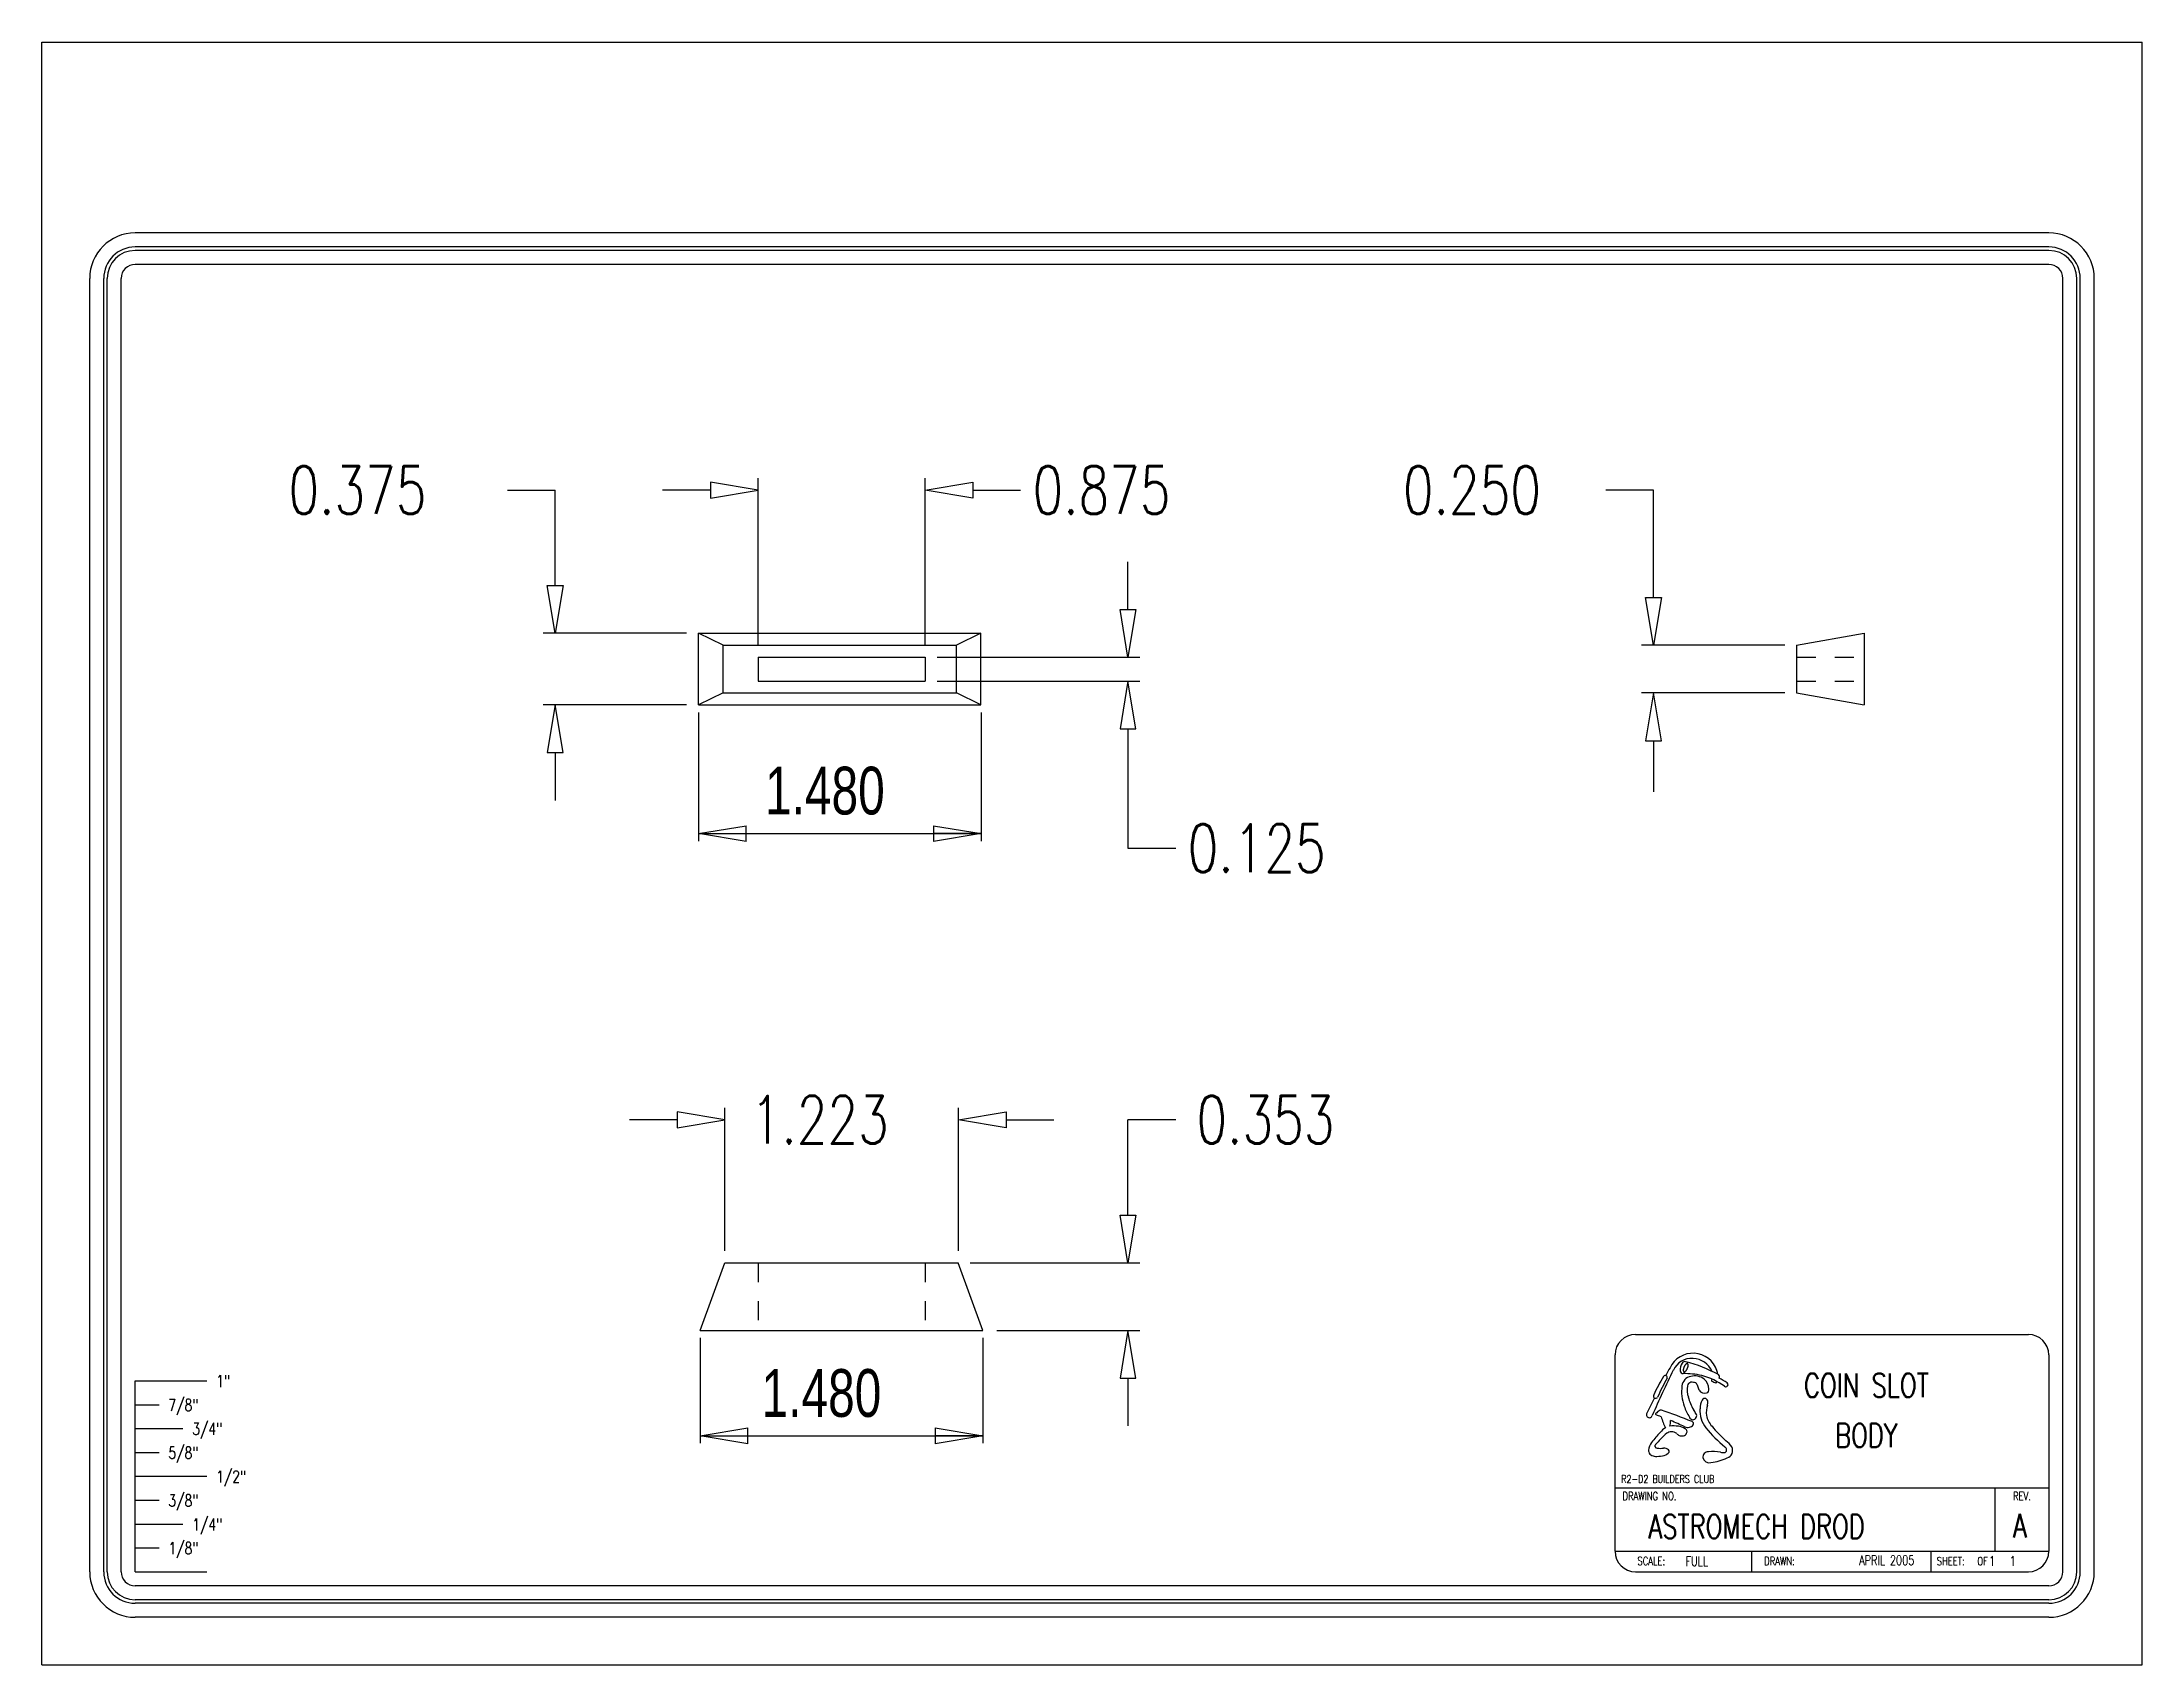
# Model space of a CAD drawing. Extents: x 0 to 11, y 0 to 8.5.
import ezdxf

# ---------------------------------------------------------------- set-up
doc = ezdxf.new("R2010")
doc.units = 0
doc.header["$PDSIZE"] = -1
doc.linetypes.add('SLDHIDDEN0', pattern=[0.075, 0.05, -0.025])
doc.layers.get('0').update_dxf_attribs({"linetype": 'CONTINUOUS'})
doc.layers.get('DEFPOINTS').update_dxf_attribs({"linetype": 'CONTINUOUS'})
for name, color, linetype in [('BODY_-_COIN_SLOT', 178, 'CONTINUOUS'), ('DIMENSIONS', 1, 'CONTINUOUS'), ('FORM', 5, 'CONTINUOUS')]:
    doc.layers.add(name, color=color, linetype=linetype)
doc.styles.add('SLDTEXTSTYLE0', font='txt', dxfattribs={"width": 0.75})
doc.styles.add('SLDTEXTSTYLE1', font='SIMPLEX', dxfattribs={"width": 0.75})
doc.dimstyles.new('SLDDIMSTYLE0', dxfattribs={"dimtxt": 0.25, "dimasz": 0.25, "dimexe": 0.03937, "dimexo": 0.0625, "dimgap": 0.0625, "dimtad": 2, "dimdec": 3, "dimzin": 4, "dimtxsty": 'STANDARD', "dimblk1": 'CLOSED', "dimblk2": 'CLOSED', "dimsah": 1, "dimcen": 0.09, "dimclrd": 5, "dimclre": 5, "dimclrt": 5, "dimazin": 3, "dimtfac": 1, "dimtdec": 4, "dimtofl": 0, "dimtmove": 0, "dimatfit": 3, "dimtolj": 1, "dimtzin": 12})

# ---------------------------------------------------------------- blocks, each defined once
blk = doc.blocks.new('_CLOSED')
at = {"color": 0, "linetype": 'BYBLOCK'}
for p, q in [((-1, 0.166667), (0, 0)), ((-1, 0.166667), (-1, -0.166667)), ((0, 0), (-1, -0.166667)), ((0, 0), (-1, 0))]:
    blk.add_line(p, q, dxfattribs=at)
blk = doc.blocks.new('*D0')
at = {"layer": 'DEFPOINTS'}
for p in [(3.439, 5.028), (4.919, 5.028)]:
    blk.add_point(p, dxfattribs=at)
at = {"layer": 'FORM'}
for p, q in [((3.439, 4.989), (3.439, 4.315)), ((4.919, 4.989), (4.919, 4.315)), ((3.439, 4.354), (4.919, 4.354))]:
    blk.add_line(p, q, dxfattribs=at)
at = {"xscale": 0.25, "yscale": 0.25}
for p, rotation in [((3.439, 4.354), 180), ((4.919, 4.354), 360)]:
    blk.add_blockref('_CLOSED', p, dxfattribs=dict(at, rotation=rotation))
at = {"layer": 'FORM', "insert": (3.787, 4.451), "char_height": 0.25, "attachment_point": 7, "style": 'SLDTEXTSTYLE0'}
blk.add_mtext('1.480', dxfattribs=at)
blk = doc.blocks.new('*D2')
at = {"layer": 'DEFPOINTS'}
for p in [(3.448, 1.753), (4.928, 1.753)]:
    blk.add_point(p, dxfattribs=at)
at = {"layer": 'FORM'}
for p, q in [((3.448, 1.713), (3.448, 1.161)), ((4.928, 1.713), (4.928, 1.161)), ((3.448, 1.2), (4.928, 1.2))]:
    blk.add_line(p, q, dxfattribs=at)
at = {"xscale": 0.25, "yscale": 0.25}
for p, rotation in [((3.448, 1.2), 180), ((4.928, 1.2), 360)]:
    blk.add_blockref('_CLOSED', p, dxfattribs=dict(at, rotation=rotation))
at = {"layer": 'FORM', "insert": (3.769, 1.296), "char_height": 0.25, "attachment_point": 7, "style": 'SLDTEXTSTYLE0'}
blk.add_mtext('1.480', dxfattribs=at)

msp = doc.modelspace()

# ---------------------------------------------------------------- linework, layer by layer
at = {"color": 178, "linetype": 'CONTINUOUS'}
for p, q in [((0, 0), (0, 8.5)), ((0, 8.5), (11, 8.5)), ((11, 0), (11, 8.5)), ((0.4881, 0.4881), (0.4881, 1.4881)), ((0.4881, 1.4881), (0.8631, 1.4881)), ((0.4881, 1.3631), (0.6131, 1.3631)), ((0.4881, 1.2381), (0.7381, 1.2381)), ((0.4881, 1.1131), (0.6131, 1.1131)), ((0.4881, 0.9881), (0.8631, 0.9881)), ((0.4881, 0.8631), (0.6131, 0.8631)), ((0.4881, 0.7381), (0.7381, 0.7381)), ((0.4881, 0.6131), (0.6131, 0.6131)), ((0.4881, 0.4881), (0.8631, 0.4881)), ((0, 0), (11, 0))]:
    msp.add_line(p, q, dxfattribs=at)
at = {"layer": 'BODY_-_COIN_SLOT'}
for p, q in [((3.4385, 5.4031), (4.9185, 5.4031)), ((3.4385, 5.0281), (3.4385, 5.4031)), ((3.5675, 5.3406), (3.4385, 5.4031)), ((4.9185, 5.4031), (4.7895, 5.3406)), ((4.9185, 5.0281), (4.9185, 5.4031)), ((9.191, 5.3406), (9.544, 5.4031)), ((9.544, 5.4031), (9.544, 5.0281)), ((3.5675, 5.3406), (4.7895, 5.3406)), ((3.5675, 5.0906), (3.5675, 5.3406)), ((4.7895, 5.0906), (4.7895, 5.3406)), ((9.191, 5.3406), (9.191, 5.0906)), ((3.751, 5.2781), (4.626, 5.2781)), ((3.751, 5.2781), (3.751, 5.1531)), ((4.626, 5.2781), (4.626, 5.1531)), ((3.5675, 5.0906), (3.4385, 5.0281)), ((3.5675, 5.0906), (4.7895, 5.0906)), ((3.751, 5.1531), (4.626, 5.1531)), ((4.9185, 5.0281), (4.7895, 5.0906)), ((9.191, 5.0906), (9.544, 5.0281)), ((3.4385, 5.0281), (4.9185, 5.0281)), ((3.448, 1.7527), (3.577, 2.1057)), ((3.577, 2.1057), (4.799, 2.1057)), ((4.928, 1.7527), (4.799, 2.1057)), ((3.448, 1.7527), (4.928, 1.7527))]:
    msp.add_line(p, q, dxfattribs=at)
at = {"layer": 'BODY_-_COIN_SLOT', "linetype": 'SLDHIDDEN0'}
for p, q in [((9.191, 5.2781), (9.544, 5.2781)), ((9.191, 5.1531), (9.544, 5.1531)), ((3.751, 2.1057), (3.751, 1.7527)), ((4.626, 2.1057), (4.626, 1.7527))]:
    msp.add_line(p, q, dxfattribs=at)
at = {"layer": 'DIMENSIONS'}
for p, q in [((3.501, 6.1948), (3.501, 6.1114)), ((3.751, 6.1531), (3.501, 6.1948)), ((3.751, 5.3406), (3.751, 6.2156)), ((4.626, 5.3406), (4.626, 6.2156)), ((4.626, 6.1531), (4.876, 6.1948)), ((4.876, 6.1948), (4.876, 6.1114)), ((2.4385, 6.1531), (2.6885, 6.1531)), ((2.6885, 5.6531), (2.6885, 6.1531)), ((3.501, 6.1531), (3.251, 6.1531)), ((3.501, 6.1114), (3.751, 6.1531)), ((4.876, 6.1114), (4.626, 6.1531)), ((4.876, 6.1531), (5.126, 6.1531)), ((8.441, 6.1531), (8.191, 6.1531)), ((8.441, 5.5906), (8.441, 6.1531)), ((5.6885, 5.5281), (5.6885, 5.7781)), ((2.6469, 5.6531), (2.7302, 5.6531)), ((2.6885, 5.4031), (2.6469, 5.6531)), ((2.7302, 5.6531), (2.6885, 5.4031)), ((5.6469, 5.5281), (5.7302, 5.5281)), ((5.6885, 5.2781), (5.6469, 5.5281)), ((5.7302, 5.5281), (5.6885, 5.2781)), ((8.3993, 5.5906), (8.4826, 5.5906)), ((8.441, 5.3406), (8.3993, 5.5906)), ((8.4826, 5.5906), (8.441, 5.3406)), ((3.376, 5.4031), (2.626, 5.4031)), ((9.1285, 5.3406), (8.3785, 5.3406)), ((4.6885, 5.2781), (5.751, 5.2781)), ((4.6885, 5.1531), (5.751, 5.1531)), ((5.6885, 5.1531), (5.6469, 4.9031)), ((5.7302, 4.9031), (5.6885, 5.1531)), ((9.1285, 5.0906), (8.3785, 5.0906)), ((8.441, 5.0906), (8.3993, 4.8406)), ((8.4826, 4.8406), (8.441, 5.0906)), ((3.376, 5.0281), (2.626, 5.0281)), ((2.6885, 5.0281), (2.6469, 4.7781)), ((2.7302, 4.7781), (2.6885, 5.0281)), ((5.6469, 4.9031), (5.7302, 4.9031)), ((5.6885, 4.9031), (5.6885, 4.2781)), ((8.3993, 4.8406), (8.4826, 4.8406)), ((8.441, 4.8406), (8.441, 4.5728)), ((2.6469, 4.7781), (2.7302, 4.7781)), ((2.6885, 4.7781), (2.6885, 4.5281)), ((5.6885, 4.2781), (5.9385, 4.2781)), ((3.327, 2.8973), (3.327, 2.814)), ((3.577, 2.8557), (3.327, 2.8973)), ((3.577, 2.1682), (3.577, 2.9182)), ((4.8, 2.1682), (4.8, 2.9182)), ((4.8, 2.8557), (5.05, 2.8973)), ((5.05, 2.8973), (5.05, 2.814)), ((3.327, 2.8557), (3.077, 2.8557)), ((3.327, 2.814), (3.577, 2.8557)), ((5.05, 2.814), (4.8, 2.8557)), ((5.05, 2.8557), (5.3, 2.8557)), ((5.6885, 2.3557), (5.6885, 2.8557)), ((5.9385, 2.8557), (5.6885, 2.8557)), ((5.6469, 2.3557), (5.7302, 2.3557)), ((5.6885, 2.1057), (5.6469, 2.3557)), ((5.7302, 2.3557), (5.6885, 2.1057)), ((4.8625, 2.1057), (5.751, 2.1057)), ((5.001, 1.7527), (5.751, 1.7527)), ((5.6885, 1.7527), (5.6469, 1.5027)), ((5.7302, 1.5027), (5.6885, 1.7527)), ((5.6469, 1.5027), (5.7302, 1.5027)), ((5.6885, 1.5027), (5.6885, 1.2527))]:
    msp.add_line(p, q, dxfattribs=at)
at = {"layer": 'FORM'}
for p, q in [((10.5119, 7.5), (0.4881, 7.5)), ((10.5119, 7.4267), (0.4881, 7.4267)), ((10.5119, 7.4084), (0.4881, 7.4084)), ((0.25, 0.4881), (0.25, 7.2619)), ((0.3233, 0.4881), (0.3233, 7.2619)), ((0.3416, 0.4881), (0.3416, 7.2619)), ((0.4148, 0.4881), (0.4148, 7.2619)), ((10.5119, 7.3352), (0.4881, 7.3352)), ((10.5852, 0.4881), (10.5852, 7.2619)), ((10.6584, 0.4881), (10.6584, 7.2619)), ((10.6767, 0.4881), (10.6767, 7.2619)), ((10.75, 0.4881), (10.75, 7.2619)), ((10.5119, 0.4148), (0.4881, 0.4148)), ((10.5119, 0.3416), (0.4881, 0.3416)), ((10.5119, 0.3233), (0.4881, 0.3233)), ((10.5119, 0.25), (0.4881, 0.25))]:
    msp.add_line(p, q, dxfattribs=at)
at = {"layer": 'FORM', "linetype": 'CONTINUOUS'}
for p, q in [((8.3468, 1.7314), (10.4047, 1.7314)), ((8.2396, 0.5953), (8.2396, 1.6242)), ((10.5119, 1.6242), (10.5119, 0.5953)), ((8.2396, 0.9275), (10.5119, 0.9275)), ((10.2287, 0.9275), (10.2287, 0.5953)), ((8.2396, 0.5953), (10.5119, 0.5953)), ((8.9539, 0.5953), (8.9539, 0.4881)), ((9.8931, 0.594), (9.8931, 0.4868)), ((8.3468, 0.4881), (10.4047, 0.4881))]:
    msp.add_line(p, q, dxfattribs=at)
at = {"layer": 'FORM', "color": 1}
for p, q in [((8.5972, 1.5467), (8.5971, 1.5458)), ((8.5971, 1.5458), (8.5971, 1.5449)), ((8.5971, 1.5449), (8.5971, 1.544)), ((8.5971, 1.544), (8.5971, 1.5432)), ((8.5971, 1.5432), (8.5972, 1.5424)), ((8.5973, 1.5476), (8.5972, 1.5467)), ((8.5972, 1.5424), (8.5973, 1.5416)), ((8.5974, 1.5486), (8.5973, 1.5476)), ((8.5973, 1.5416), (8.5974, 1.5409)), ((8.5976, 1.5496), (8.5974, 1.5486)), ((8.5974, 1.5409), (8.5975, 1.5402)), ((8.5975, 1.5402), (8.5977, 1.5396)), ((8.5978, 1.5506), (8.5976, 1.5496)), ((8.598, 1.5516), (8.5978, 1.5506)), ((8.5983, 1.5527), (8.598, 1.5516)), ((8.5985, 1.5537), (8.5983, 1.5527)), ((8.5988, 1.5548), (8.5985, 1.5537)), ((8.5991, 1.5558), (8.5988, 1.5548)), ((8.5995, 1.5569), (8.5991, 1.5558)), ((8.5999, 1.558), (8.5995, 1.5569)), ((8.6003, 1.559), (8.5999, 1.558)), ((8.6007, 1.5601), (8.6003, 1.559)), ((8.6012, 1.5612), (8.6007, 1.5601)), ((8.6016, 1.5622), (8.6012, 1.5612)), ((8.6021, 1.5632), (8.6016, 1.5622)), ((8.6027, 1.5642), (8.6021, 1.5632)), ((8.6032, 1.5653), (8.6027, 1.5642)), ((8.6037, 1.5662), (8.6032, 1.5653)), ((8.6043, 1.5672), (8.6037, 1.5662)), ((8.6049, 1.5681), (8.6043, 1.5672)), ((8.6054, 1.5691), (8.6049, 1.5681)), ((8.606, 1.5699), (8.6054, 1.5691)), ((8.6066, 1.5708), (8.606, 1.5699)), ((8.6073, 1.5716), (8.6066, 1.5708)), ((8.6079, 1.5724), (8.6073, 1.5716)), ((8.6085, 1.5731), (8.6079, 1.5724)), ((8.6091, 1.5738), (8.6085, 1.5731)), ((8.6098, 1.5745), (8.6091, 1.5738)), ((8.6096, 1.5394), (8.6102, 1.54)), ((8.6104, 1.5752), (8.6098, 1.5745)), ((8.6102, 1.54), (8.6108, 1.5407)), ((8.611, 1.5757), (8.6104, 1.5752)), ((8.6108, 1.5407), (8.6115, 1.5414)), ((8.6117, 1.5763), (8.611, 1.5757)), ((8.6115, 1.5414), (8.6121, 1.5422)), ((8.6123, 1.5768), (8.6117, 1.5763)), ((8.6121, 1.5422), (8.6127, 1.543)), ((8.6129, 1.5772), (8.6123, 1.5768)), ((8.6127, 1.543), (8.6133, 1.5438)), ((8.6135, 1.5776), (8.6129, 1.5772)), ((8.6133, 1.5438), (8.6139, 1.5446)), ((8.6141, 1.578), (8.6135, 1.5776)), ((8.6139, 1.5446), (8.6145, 1.5455)), ((8.6147, 1.5783), (8.6141, 1.578)), ((8.6145, 1.5455), (8.6151, 1.5464)), ((8.6153, 1.5785), (8.6147, 1.5783)), ((8.6151, 1.5464), (8.6157, 1.5474)), ((8.6159, 1.5787), (8.6153, 1.5785)), ((8.6157, 1.5474), (8.6162, 1.5483)), ((8.6164, 1.5789), (8.6159, 1.5787)), ((8.6162, 1.5483), (8.6168, 1.5493)), ((8.6169, 1.579), (8.6164, 1.5789)), ((8.6168, 1.5493), (8.6173, 1.5503)), ((8.6175, 1.579), (8.6169, 1.579)), ((8.6173, 1.5503), (8.6178, 1.5513)), ((8.618, 1.579), (8.6175, 1.579)), ((8.6178, 1.5513), (8.6183, 1.5524)), ((8.6185, 1.579), (8.618, 1.579)), ((8.6183, 1.5524), (8.6188, 1.5534)), ((8.6189, 1.5789), (8.6185, 1.579)), ((8.6188, 1.5534), (8.6192, 1.5545)), ((8.6194, 1.5787), (8.6189, 1.5789)), ((8.6192, 1.5545), (8.6197, 1.5555)), ((8.6198, 1.5785), (8.6194, 1.5787)), ((8.6197, 1.5555), (8.6201, 1.5566)), ((8.6202, 1.5782), (8.6198, 1.5785)), ((8.6201, 1.5566), (8.6204, 1.5577)), ((8.6206, 1.5779), (8.6202, 1.5782)), ((8.6204, 1.5577), (8.6208, 1.5587)), ((8.6209, 1.5775), (8.6206, 1.5779)), ((8.6208, 1.5587), (8.6211, 1.5598)), ((8.6212, 1.5771), (8.6209, 1.5775)), ((8.6211, 1.5598), (8.6214, 1.5609)), ((8.6215, 1.5766), (8.6212, 1.5771)), ((8.6214, 1.5609), (8.6217, 1.5619)), ((8.6218, 1.5761), (8.6215, 1.5766)), ((8.6217, 1.5619), (8.622, 1.5629)), ((8.622, 1.5756), (8.6218, 1.5761)), ((8.6222, 1.575), (8.622, 1.5756)), ((8.622, 1.5629), (8.6222, 1.564)), ((8.6224, 1.5743), (8.6222, 1.575)), ((8.6222, 1.564), (8.6224, 1.565)), ((8.6226, 1.5736), (8.6224, 1.5743)), ((8.6224, 1.565), (8.6225, 1.566)), ((8.6225, 1.566), (8.6227, 1.5669)), ((8.6227, 1.5729), (8.6226, 1.5736)), ((8.6228, 1.5722), (8.6227, 1.5729)), ((8.6227, 1.5679), (8.6228, 1.5688)), ((8.6227, 1.5669), (8.6227, 1.5679)), ((8.6228, 1.5714), (8.6228, 1.5722)), ((8.6229, 1.5705), (8.6228, 1.5714)), ((8.6228, 1.5697), (8.6229, 1.5705)), ((8.6228, 1.5688), (8.6228, 1.5697)), ((8.5977, 1.5396), (8.5979, 1.539)), ((8.5979, 1.539), (8.5982, 1.5384)), ((8.5982, 1.5384), (8.5984, 1.5379)), ((8.5984, 1.5379), (8.5987, 1.5375)), ((8.5987, 1.5375), (8.5991, 1.5371)), ((8.5991, 1.5371), (8.5994, 1.5367)), ((8.5994, 1.5367), (8.5998, 1.5364)), ((8.5998, 1.5364), (8.6002, 1.5361)), ((8.6002, 1.5361), (8.6006, 1.5359)), ((8.6006, 1.5359), (8.601, 1.5357)), ((8.601, 1.5357), (8.6015, 1.5356)), ((8.6015, 1.5356), (8.602, 1.5355)), ((8.602, 1.5355), (8.6025, 1.5355)), ((8.6025, 1.5355), (8.603, 1.5356)), ((8.603, 1.5356), (8.6036, 1.5357)), ((8.6036, 1.5357), (8.6041, 1.5358)), ((8.6041, 1.5358), (8.6047, 1.536)), ((8.6047, 1.536), (8.6052, 1.5363)), ((8.6052, 1.5363), (8.6059, 1.5366)), ((8.6059, 1.5366), (8.6065, 1.537)), ((8.6065, 1.537), (8.6071, 1.5373)), ((8.6071, 1.5373), (8.6077, 1.5378)), ((8.6077, 1.5378), (8.6083, 1.5383)), ((8.6083, 1.5383), (8.6089, 1.5388)), ((8.6089, 1.5388), (8.6096, 1.5394))]:
    msp.add_line(p, q, dxfattribs=at)
at = {"layer": 'FORM'}
for centre, radius, start, end in [((0.4881, 7.2619), 0.2381, 90, 180), ((10.5119, 7.2619), 0.2381, 0, 90), ((0.4881, 7.2619), 0.1648, 90, 180), ((0.4881, 7.2619), 0.1465, 90, 180), ((10.5119, 7.2619), 0.1648, 0, 90), ((10.5119, 7.2619), 0.1465, 0, 90), ((0.4881, 7.2619), 0.0733, 90, 180), ((10.5119, 7.2619), 0.0733, 0, 90), ((0.4881, 0.4881), 0.2381, 180, 270), ((0.4881, 0.4881), 0.1648, 180, 270), ((0.4881, 0.4881), 0.1465, 180, 270), ((0.4881, 0.4881), 0.0733, 180, 270), ((10.5119, 0.4881), 0.2381, 270, 0), ((10.5119, 0.4881), 0.1648, 270, 0), ((10.5119, 0.4881), 0.1465, 270, 0), ((10.5119, 0.4881), 0.0733, 270, 0)]:
    msp.add_arc(centre, radius, start, end, dxfattribs=at)
at = {"layer": 'FORM', "linetype": 'CONTINUOUS'}
for centre, start, end in [((8.3468, 1.6242), 90, 180), ((10.4047, 1.6242), 0, 90), ((8.3468, 0.5953), 180, 270), ((10.4047, 0.5953), 270, 0)]:
    msp.add_arc(centre, 0.1072, start, end, dxfattribs=at)
at = {"layer": 'FORM', "color": 178}
for centre, radius, start, end in [((12.9866, -0.6622), 4.9594, 153.58307, 156.60691), ((12.2703, -0.4045), 4.2255, 152.34096, 152.96941), ((8.6475, 1.5002), 0.1325, 18.23263, 154.63609), ((8.6404, 1.5008), 0.1047, 85.48545, 155.50068), ((8.645, 1.493), 0.1123, 23.46873, 88.15162), ((8.6872, 1.514), 0.0905, 5.63803, 17.79146), ((8.8104, 1.4317), 0.2221, 172.3003, 200.12627), ((8.6457, 1.4572), 0.0554, 99.86975, 175.59517), ((8.7491, 1.4424), 0.1315, 171.5259, 197.49474), ((8.6416, 1.4582), 0.0229, 100.03751, 170.98475), ((8.6557, 1.4271), 0.0869, 54.10428, 102.9674), ((8.6422, 1.4254), 0.0555, 68.78496, 94.74209), ((8.6344, 1.4464), 0.0415, 20.18306, 47.83385), ((8.5642, 1.41), 0.1203, 14.2811, 24.94726), ((8.7096, 1.4564), 0.0333, 210.28645, 287.25915), ((8.6605, 1.4443), 0.0704, 0.89065, 49.11386), ((8.7125, 1.442), 0.0188, 291.9673, 10.20109), ((8.7487, 1.49), 0.0034, 157.37476, 243.18317), ((8.6926, 1.518), 0.0593, 333.24704, 339.12675), ((8.8275, 1.6352), 0.1686, 241.53966, 249.33988), ((8.7687, 1.4792), 0.00187, 246.74237, 343.55074), ((8.6872, 1.514), 0.0905, 336.99723, 341.11191), ((12.3177, -0.5422), 4.3314, 153.37113, 154.60402), ((8.5375, 1.234), 0.1182, 124.25478, 135.01293), ((8.48, 1.3225), 0.0129, 76.44523, 134.36352), ((7.0578, -2.7135), 4.2921, 68.32718, 70.60611), ((8.9692, 1.4937), 0.3925, 200.64629, 210.0465), ((8.9009, 1.4788), 0.2875, 195.32308, 209.29084), ((8.4286, 1.1894), 0.2669, 28.43195, 33.86546), ((8.8296, 1.3314), 0.1452, 175.97523, 218.045), ((8.7681, 1.346), 0.0834, 149.96079, 183.01641), ((8.7099, 1.3803), 0.0158, 69.76421, 151.89882), ((8.708, 1.3792), 0.0175, 357.66945, 65.2511), ((8.8552, 1.3203), 0.1377, 162.81862, 185.35497), ((8.6668, 1.3758), 0.0588, 345.36193, 2.60569), ((8.4196, 1.3104), 0.0156, 161.12873, 346.89296), ((9.2146, 0.5409), 1.0021, 137.45644, 141.40546), ((8.4561, 1.3138), 0.00437, 120.54912, 251.48389), ((7.8685, -0.3204), 1.7323, 69.2866, 70.22312), ((8.5641, 1.1424), 0.1162, 121.50501, 139.09579), ((8.6319, 1.0516), 0.2019, 126.68044, 139.78709), ((9.0097, 1.4667), 0.5542, 197.51922, 203.98148), ((8.5346, 1.1809), 0.0401, 90, 125.59746), ((8.3629, 1.2898), 0.1684, 346.5241, 356.71499), ((8.5476, 1.0953), 0.1567, 81.01682, 97.6796), ((7.8685, -0.3204), 1.7323, 64.85743, 67.51513), ((8.539, 1.1977), 0.0237, 63.46266, 100.742), ((8.5409, 1.185), 0.035, 50.00385, 75.54168), ((8.6036, 1.247), 0.0535, 221.18188, 237.68379), ((8.5576, 1.1575), 0.0937, 58.74797, 81.10623), ((8.5957, 1.2198), 0.0198, 277.70569, 342.6988), ((8.6203, 1.2794), 0.0353, 243.48582, 285.10657), ((8.6005, 1.2223), 0.0164, 329.18566, 69.52715), ((8.6478, 1.3044), 0.0197, 201.56446, 38.09409), ((8.6255, 1.2745), 0.0295, 277.78731, 324.42958), ((8.6399, 1.2639), 0.0117, 325.52447, 75.3405), ((9.2904, 1.7177), 0.7463, 219.60278, 230.5002), ((8.8398, 1.3341), 0.1246, 192.3535, 222.30205), ((9.2691, 1.6802), 0.6758, 219.50633, 228.42762), ((8.4883, 1.1192), 0.0737, 140.5469, 175.51934), ((8.436, 1.1245), 0.0212, 178.88428, 204.46998), ((8.4424, 1.1215), 0.0264, 192.64551, 248.2224), ((8.4581, 1.1472), 0.00972, 124.25485, 201.22329), ((8.4608, 1.1484), 0.0127, 201.8253, 267.1645), ((8.8147, 0.8395), 0.4805, 134.54104, 138.91474), ((8.4767, 1.2487), 0.1142, 261.66604, 278.33396), ((8.4946, 1.0941), 0.0416, 52.99073, 91.7489), ((8.4877, 1.1393), 0.0426, 283.57518, 324.58969), ((8.512, 1.119), 0.0113, 337.1416, 47.56497), ((8.5896, 1.2421), 0.0428, 250.08395, 281.75454), ((8.7284, 1.0875), 0.029, 88.43253, 186.62632), ((8.753, 0.8557), 0.2619, 81.42657, 95.20812), ((8.8073, 1.1838), 0.0708, 257.51806, 277.23103), ((8.8016, 1.1237), 0.0229, 12.02538, 52.14363), ((8.8113, 1.1256), 0.013, 292.26031, 12.86738), ((8.7477, 1.0752), 0.1233, 32.97113, 53.72842), ((8.8146, 1.1234), 0.0412, 287.74749, 27.35211), ((8.4538, 1.1432), 0.0508, 245.4026, 275.40975), ((8.4528, 1.2861), 0.1935, 271.69929, 283.39541), ((8.7329, 1.0936), 0.0346, 195.72663, 285.38069), ((8.6921, 1.3998), 0.3433, 278.37329, 293.15209)]:
    msp.add_arc(centre, radius, start, end, dxfattribs=at)
at = {"layer": 'FORM', "color": 5}
for centre, radius, start, end in [((8.6452, 1.545), 0.0644, 145.60859, 184.36671), ((8.5957, 1.5411), 0.0147, 183.99799, 273.31381), ((8.6056, 1.5728), 0.016, 75.24471, 147.69299), ((8.4151, 0.8415), 0.7717, 61.63724, 75.39201), ((9.284, 1.0251), 0.9272, 148.41494, 155.19852), ((9.4635, 0.9618), 1.0935, 150.40876, 156.20745), ((8.5033, 1.5061), 0.0102, 335.32315, 152.67225), ((8.5934, 1.0217), 0.5048, 78.39301, 89.64796), ((8.5878, 1.1384), 0.3927, 54.93251, 74.15287), ((8.7671, 1.5076), 0.0195, 342.69826, 41.67278), ((8.6916, 1.2995), 0.2231, 52.76685, 65.06357), ((8.8207, 1.4679), 0.0109, 227.62027, 57.41211), ((8.4527, 1.4086), 0.0117, 152.18113, 330.99099)]:
    msp.add_arc(centre, radius, start, end, dxfattribs=at)

# ---------------------------------------------------------------- texts
at = {"color": 178, "char_height": 0.0625, "attachment_point": 1, "style": 'SLDTEXTSTYLE1'}
for s, insert in [('1"', (0.9124, 1.5176)), ('7/8"', (0.6624, 1.3926)), ('3/4"', (0.7874, 1.2676)), ('5/8"', (0.6624, 1.1426)), ('1/2"', (0.9124, 1.0176)), ('3/8"', (0.6624, 0.8926)), ('1/4"', (0.7874, 0.7676)), ('1/8"', (0.6624, 0.6426))]:
    msp.add_mtext(s, dxfattribs=dict(at, insert=insert))
at = {"layer": 'DIMENSIONS', "char_height": 0.25, "attachment_point": 1, "style": 'SLDTEXTSTYLE1'}
for s, insert in [('0.375', (1.2912, 6.2781)), ('0.875', (5.1885, 6.2781)), ('0.250', (7.1285, 6.2781)), ('0.125', (6.001, 4.4031)), ('1.223', (3.7124, 2.9807)), ('0.353', (6.0471, 2.9807))]:
    msp.add_mtext(s, dxfattribs=dict(at, insert=insert))
at = {"layer": 'FORM', "style": 'SLDTEXTSTYLE1'}
for s, insert, char_height, attachment_point in [('COIN SLOT', (9.5563, 1.5267), 0.12405, 2), ('BODY', (9.5563, 1.2642), 0.12405, 2), ('DRAWING NO.', (8.279, 0.9061), 0.042873, 1), ('REV.', (10.3715, 0.9061), 0.04287, 2), ('ASTROMECH DROD', (8.4153, 0.7873), 0.124054, 1), ('A', (10.3249, 0.7921), 0.1241, 1), ('SCALE:', (8.3573, 0.566), 0.04287, 1), ('FULL', (8.6093, 0.568), 0.04962, 1), ('DRAWN:', (9.0209, 0.566), 0.04287, 1), ('APRIL 2005', (9.8074, 0.5733), 0.04962, 3), ('SHEET:   OF', (9.9252, 0.5655), 0.042873, 1), ('1   1', (10.1992, 0.5694), 0.04962, 1)]:
    msp.add_mtext(s, dxfattribs=dict(at, insert=insert, char_height=char_height, attachment_point=attachment_point))
at = {"layer": 'FORM', "color": 7, "insert": (8.2719, 0.9942), "char_height": 0.041025, "attachment_point": 1, "style": 'SLDTEXTSTYLE1'}
msp.add_mtext('R2-D2 BUILDERS CLUB', dxfattribs=at)

# ---------------------------------------------------------------- dimensions: what is measured, and where the dimension line sits
at = {"layer": 'FORM'}
for base, p1, p2, picture, middle in [((4.9185, 4.3544), (3.4385, 5.0281), (4.9185, 5.0281), '*D0', (4.2022, 4.3544)), ((4.928, 1.1999), (3.448, 1.7527), (4.928, 1.7527), '*D2', (4.1851, 1.1999))]:
    dim = msp.add_linear_dim(base=base, p1=p1, p2=p2, dimstyle='SLDDIMSTYLE0', dxfattribs=at)
    dim.commit()
    dim.dimension.update_dxf_attribs({"geometry": picture, "text_midpoint": middle, "dimtype": 160})

doc.saveas('drawing.dxf')
